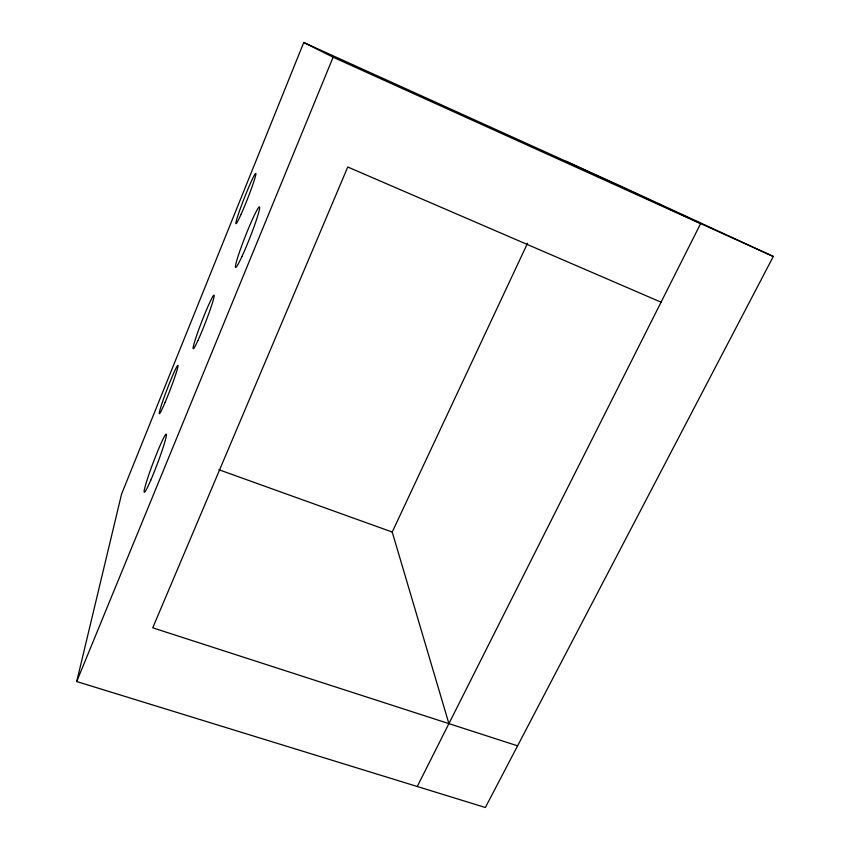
<?xml version="1.0" encoding="UTF-8"?>
<svg xmlns="http://www.w3.org/2000/svg" width="850" height="850" viewBox="0 0 850 850"><rect width="100%" height="100%" fill="white"/><g stroke="black" fill="none" stroke-linecap="round" stroke-linejoin="round"><path stroke-width="1.27" d="M76.702 681.551L121.571 494.073L303.758 42.5L619.268 185.417L773.298 256.477L485.371 807.5L76.702 681.551L333.115 57.205L303.758 42.5M448.896 723.626L392.222 532.036L527.563 243.196M417.244 786.505L700.634 223.582L565.941 161.266M517.586 745.843L152.734 627.821L347.767 167.014L661.056 302.186M218.907 469.731L392.222 532.036M333.115 57.205L773.298 256.477M150.769 480.176A31.036 2.157 -69.3 0 0 166.377 434.286A31.036 2.157 -69.3 0 0 148.708 475.076A31.036 2.157 -69.3 0 0 150.769 480.176M165.081 402.422A25.861 1.519 -69 0 0 177.937 365.341A25.861 1.519 -69 0 0 162.934 400.658A25.861 1.519 -69 0 0 165.081 402.422M197.933 340.51A28.73 1.891 -68.8 0 0 214.168 295.896A28.73 1.891 -68.8 0 0 198.847 329.301A28.73 1.891 -68.8 0 0 197.933 340.51M241.995 256.402A32.491 2.391 -68.5 0 0 259.664 207.315A32.491 2.391 -68.5 0 0 241.018 247.679A32.491 2.391 -68.5 0 0 241.995 256.402M241.177 214.072A27.062 1.647 -68.5 0 0 255.914 173.666A27.062 1.647 -68.5 0 0 240.508 208.059A27.062 1.647 -68.5 0 0 241.177 214.072"/></g></svg>
